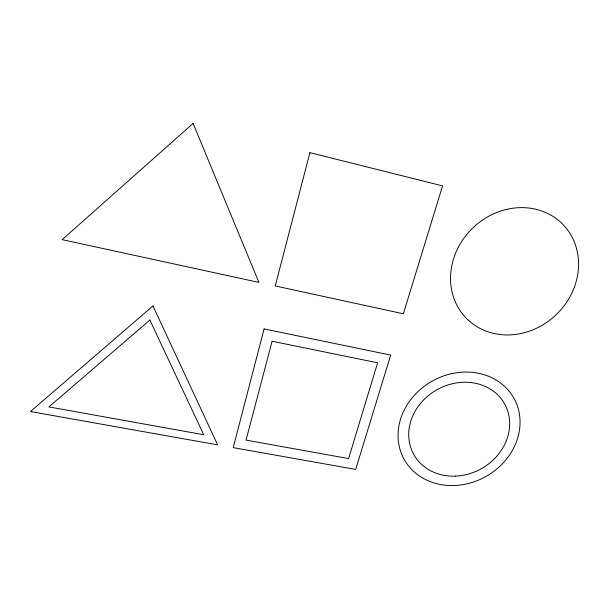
<?xml version="1.0" encoding="UTF-8"?>
<svg xmlns="http://www.w3.org/2000/svg" width="609" height="609" viewBox="0 0 609 609"><rect width="100%" height="100%" fill="white"/><g stroke="black" fill="none" stroke-linecap="round" stroke-linejoin="round"><path stroke-width="0.91" d="M264.085 328.921L233.224 447.63L355.671 469.425L390.704 355.1L264.085 328.921M309.905 152.676L275.253 285.948L403.364 313.795L442.568 185.89L309.905 152.676M272.116 341.246L246.036 440.101L348.607 458.592L377.61 362.797L272.116 341.246M193.099 123.437L62.179 239.649L258.924 282.401L193.099 123.437M152.973 305.939L30.45 411.547L217.641 444.859L152.973 305.939M149.867 320.075L48.88 406.911L203.741 434.742L149.867 320.075M521.456 333.405A67.325 60.146 -43.6 0 0 566.203 228.154A67.325 60.146 -43.6 0 0 455.981 252.278A67.325 60.146 -43.6 0 0 521.456 333.405M454.367 485.518A62.826 54.741 -29.1 0 0 514.072 398.476A62.826 54.741 -29.1 0 0 408.723 402.412A62.826 54.741 -29.1 0 0 454.367 485.518M455.524 476.124A51.993 45.302 -29.1 0 0 504.633 403.934A51.993 45.302 -29.1 0 0 417.424 407.535A51.993 45.302 -29.1 0 0 455.524 476.124"/></g></svg>
